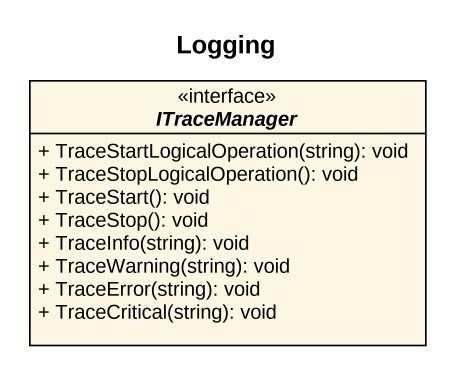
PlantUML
@startuml
title Logging
hide circle
hide empty members
skinparam classAttributeIconSize 0
interface ITraceManager <<interface>> {
  + TraceStartLogicalOperation(string): void
  + TraceStopLogicalOperation(): void
  + TraceStart(): void
  + TraceStop(): void
  + TraceInfo(string): void
  + TraceWarning(string): void
  + TraceError(string): void
  + TraceCritical(string): void
}
@enduml
